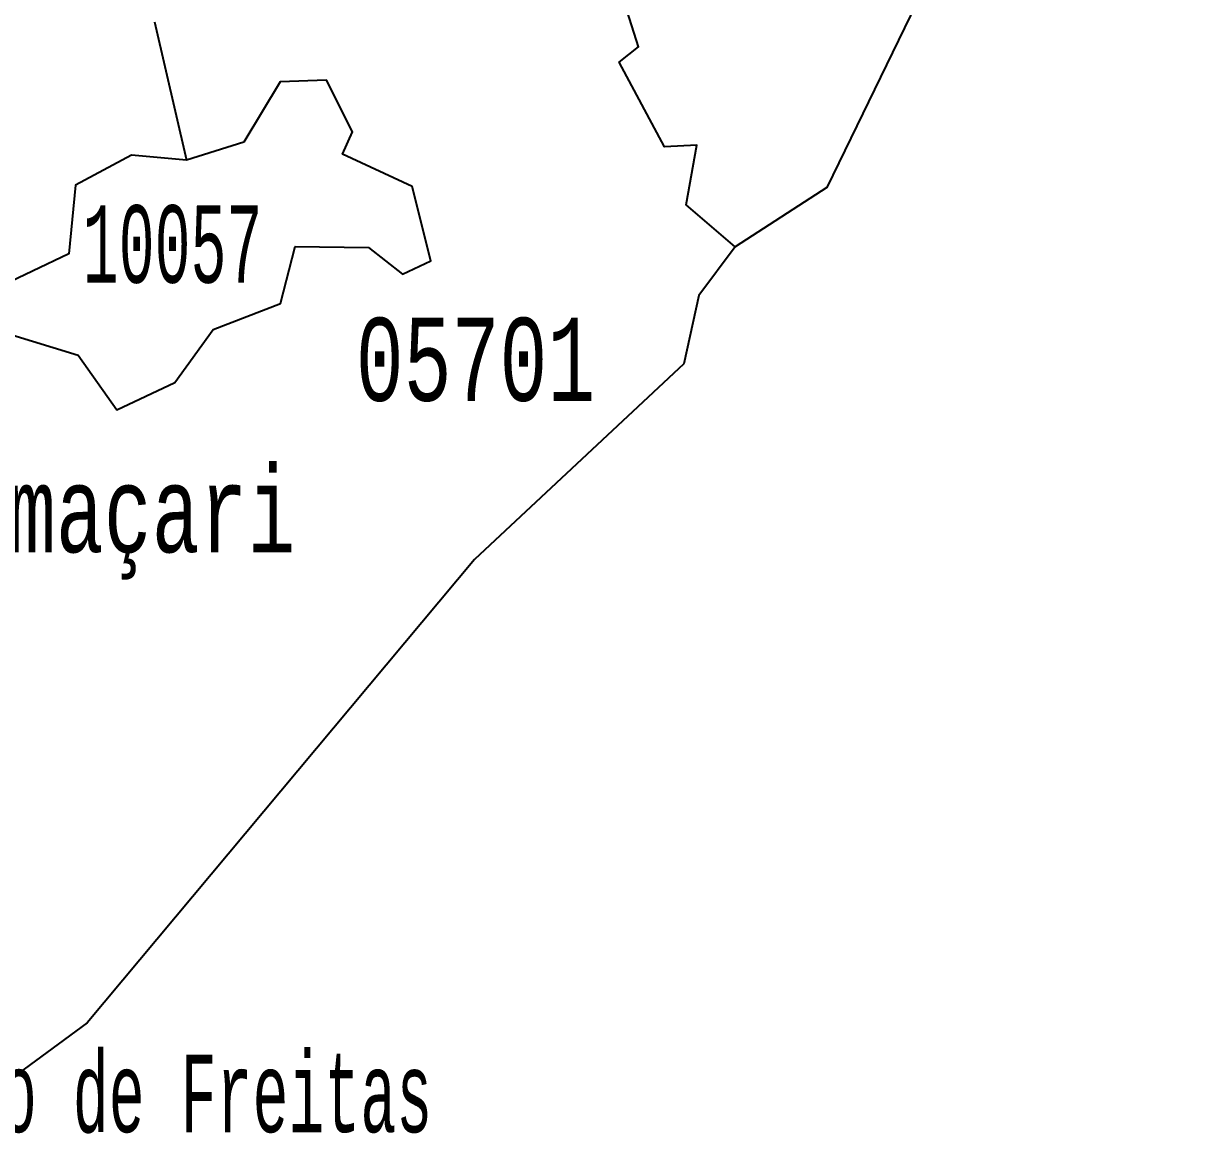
# Model space of a CAD drawing. Header units: millimetres. Extents: x 9851 to 10267, y 23387 to 23778.
# Drawn here: x 10208.064 to 10211.946, y 23595.889 to 23599.58 of the extents above; entities that cross this region are included whole.
import ezdxf

# ---------------------------------------------------------------- set-up
doc = ezdxf.new("R2010")
doc.units = ezdxf.units.MM
doc.styles.add('MONOTXT', font='MONOTXT', dxfattribs={"height": 0.2})

msp = doc.modelspace()

# ---------------------------------------------------------------- linework, layer by layer
at = {"color": 7, "linetype": 'Continuous'}
for points in [[(10211.946, 23601.0528), (10211.2332, 23600.0561), (10210.7363, 23599.0345), (10210.4315, 23598.8363)], [(10210.4315, 23598.8363), (10210.2682, 23598.9762), (10210.3035, 23599.175), (10210.1968, 23599.1692), (10210.046, 23599.4502), (10210.1102, 23599.5018), (10210.0177, 23599.7918)], [(10208.4999, 23599.5845), (10208.6071, 23599.1244)], [(10208.6071, 23599.1244), (10208.4235, 23599.142), (10208.2374, 23599.0421), (10208.216, 23598.8138), (10207.9724, 23598.6985), (10207.6899, 23598.8506), (10207.5374, 23599.0348), (10207.4141, 23599.0041), (10207.2657, 23599.0704), (10207.2396, 23599.2464), (10207.3118, 23599.3587), (10207.2613, 23599.415), (10206.9505, 23599.4192)], [(10206.9699, 23598.0453), (10207.1035, 23598.0566), (10207.3521, 23597.8555), (10207.4315, 23598.0326), (10207.3452, 23598.4653), (10207.511, 23598.3475), (10207.676, 23598.3328), (10208.0115, 23598.5482), (10208.2465, 23598.4764), (10208.3749, 23598.2948), (10208.5682, 23598.3862), (10208.6951, 23598.5614), (10208.9193, 23598.6487), (10208.9679, 23598.8379), (10209.2116, 23598.835), (10209.3254, 23598.7464), (10209.4196, 23598.7901), (10209.3574, 23599.0375), (10209.1257, 23599.1448), (10209.1588, 23599.2188), (10209.0718, 23599.3907), (10208.9185, 23599.3847), (10208.7974, 23599.1851), (10208.6071, 23599.1244)], [(10210.4315, 23598.8363), (10210.3107, 23598.6745), (10210.2602, 23598.4476), (10209.5644, 23597.7968), (10208.2763, 23596.2565), (10207.969, 23596.0315)]]:
    msp.add_lwpolyline(points, dxfattribs=at)

# ---------------------------------------------------------------- texts
at = {"color": 7, "linetype": 'Continuous', "style": 'MONOTXT'}
for s, height, rotation, width, p in [('10057', 0.25768, 359.9975, 0.535714, (10208.2618, 23598.7174)), ('05701', 0.27613, 359.9981, 0.666663, (10209.1697, 23598.3247)), ('Cama%%231ari', 0.276183, 359.9994, 0.666667, (10207.6945, 23597.8211)), ('Lauro de Freitas', 0.25785, 359.9835, 0.535712, (10207.5112, 23595.8938))]:
    msp.add_text(s, height=height, rotation=rotation, dxfattribs=dict(at, width=width)).set_placement(p)

doc.saveas('drawing.dxf')
